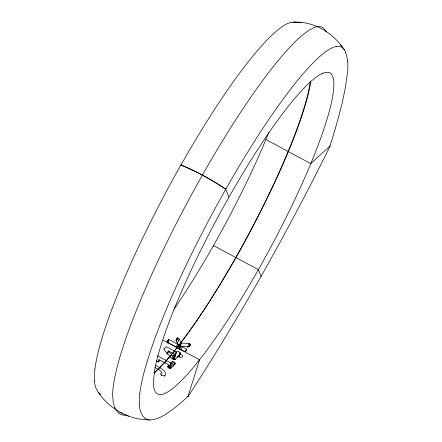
<?xml version="1.0" encoding="UTF-8"?>
<svg xmlns="http://www.w3.org/2000/svg" width="442" height="442" viewBox="0 0 442 442"><rect width="100%" height="100%" fill="white"/><g stroke="black" fill="none" stroke-linecap="round" stroke-linejoin="round"><path stroke-width="0.66" d="M347.302 73.643L345.434 87.411L341.915 104.417M94.848 369.368L94.345 375.915L94.516 381.369M139.744 393.496L139.241 400.049L139.407 405.502M177.734 347.821L178.369 344.644L175.794 340.268L176.69 338.572M176.181 341.854L177.292 338.019A1.116 0.807 17.2 0 1 177.767 337.854L178.988 338.66L180.971 342.716A182.126 30.393 -61.8 0 0 235.945 257.581A182.027 30.376 -61.8 0 0 288.333 151.584A182.17 30.399 -61.8 0 0 310.776 81.173M167.446 343.036L168.391 339.793A1.088 0.751 18.3 0 1 168.872 339.666A0.796 0.552 18.8 0 1 169.369 339.81L178.369 344.644M172.993 359.352L174.491 354.241L168.297 350.915L166.756 353.782M176.568 341.721L177.772 337.865M167.85 342.937L168.877 339.677M187.883 396.8L199.552 359.766L163.07 340.169M179.529 348.865L181.38 343.036L188.861 343.622A2.597 1.873 17.7 0 1 189.955 343.876M187.596 347.473L188.822 343.622M174.049 359.733L176.562 351.92M172.109 358.639L172.916 356.136L174.491 354.241M177.27 357.556L177.794 356.318L175.142 359.479L173.988 359.484L176.413 352.103M168.164 367.512L169.015 365.02L159.037 359.666L157.927 362.009M176.286 347.362L177.408 344.13M181.203 350.003L182.331 346.771M188.839 347.081L189.944 343.898A0.801 0.586 17.9 0 1 190.298 344.213L189.585 346.086M167.988 367.705L168.739 365.324M169.175 367.926L170.927 362.888M179.049 348.826L181.016 342.815L178.872 348.456M168.949 368.18L170.91 362.904M169.656 368.667L172.236 361.611A1.586 0.923 21.1 0 1 173.264 361.882A5.332 3.122 21.2 0 1 173.712 362.07L174.087 362.269M185.557 351.688L186.518 349.158A0.773 0.541 18.8 0 0 186.17 348.832L181.214 346.174L179.596 349.141M177.48 343.263L179.132 338.892M173.12 359.76L176.109 351.942M178.922 357.075L180.071 354.07M160.562 374.098L160.761 373.551L161.324 375.059L164.949 375.893L164.689 376.418M186.088 350.804L186.574 349.561A4.359 3.022 19.7 0 1 186.215 350.219M189.629 346.473L190.342 344.649A0.989 0.718 18 0 0 190.314 344.207M170.722 368.236L173.281 361.86M178.408 356.727L180.087 352.534M173.037 366.385L174.607 362.578A4.89 2.867 21.2 0 0 174.087 362.269M178.601 356.832L180.314 353.23M178.491 356.843L179.767 353.904M174.435 365.103L175.253 363.241A1.619 0.95 21.2 0 0 174.596 362.595M161.363 375.667L161.59 375.164M167.413 354.136L168.899 351.235M164.17 348.766L165.573 347.136L166.606 346.871L176.325 352.059M186.248 350.235L185.784 350.832A4.409 3.061 22.4 0 1 185.226 351.373M177.104 347.705L174.441 351.047M173.933 359.876L174.435 359.263M169.932 356.506L166.374 360.617M167.711 340.373L167.352 340.837A4.348 2.967 18.4 0 0 166.971 341.578A1.083 0.735 19.1 0 0 167.054 341.992A0.807 0.547 19.2 0 0 167.419 342.307M171.673 362.031L171.916 361.755A0.796 0.464 21 0 1 172.236 361.617M165.098 375.728C167.606 370.203 158.684 367.611 155.313 365.081M164.568 362.633L159.827 367.678M168.601 365.473L167.783 366.363A0.762 0.409 21.9 0 0 167.745 366.633M161.291 373.379C163.369 372.645 159.402 369.832 158.148 369.357L155.286 372.092M199.557 359.755A182.038 30.376 -61.8 0 0 258.393 269.637A182.038 30.376 -61.8 0 0 310.781 163.639L330.246 145.783A435.381 72.67 -61.8 0 1 261.095 276.283A435.381 72.67 -61.8 0 1 187.878 396.817M166.385 413.905C161.656 416.756 156.551 419.546 150.926 419.894M322.842 73.223L325.771 72.355L328.417 72.361A182.181 30.404 -61.8 0 1 310.77 163.65M174.502 359.219L175.689 359.539M291.731 22.227L295.09 22.327M336.638 46.327L339.821 46.377L342.379 47.62M126.688 415.171L123.335 415.088M301.776 22.536L293.4 22.1C313.406 21.244 332.489 32.183 343.44 48.637M149.341 419.845C129.02 419.977 109.605 408.949 98.201 392.308L95.98 388.225A281.394 47.139 -61.6 0 1 94.483 381.424M181.214 346.174L187.9 346.821A1.475 1.05 18.5 0 0 188.391 346.832A1.37 0.983 19.1 0 0 188.85 346.644M295.438 22.426L296.262 22.763M173.949 359.468L171.988 358.44A4.337 2.635 20.6 0 1 170.943 357.661M180.85 165.137C196.673 171.435 211.547 179.9 225.752 189.248M125.893 414.955L128.572 416.198M119.975 412.248L122.661 413.502M268.841 132.318A182.154 30.399 -61.8 0 1 265.902 139.506L310.787 163.634M167.419 342.307L184.22 351.335A0.773 0.53 19.3 0 0 184.723 351.467A1.077 0.74 19.8 0 0 185.187 351.34M179.855 353.954L182.69 355.561L182.286 356.893L180.971 357.688L178.032 356.191M157.429 355.816L170.822 363.004M154.833 367.429L158.148 369.357M156.86 361.081L157.645 361.512A5.696 3.022 22.1 0 0 158.164 361.76A1.249 0.663 22.2 0 0 158.794 361.965L159.302 361.584L159.037 359.666M118.379 412.817L119.484 413.64A339.55 56.808 -61.9 0 0 123.318 415.121M144.965 418.22L142.86 416.121L141.037 412.789A281.952 47.233 -61.6 0 1 139.368 405.568M99.776 393.888L98.201 392.308M170.966 357.65L164.087 349.865M172.916 356.136L168.297 350.915M340.334 44.537L344.379 49.891M326.423 32.039L323.798 28.343L321.489 26.945A216.541 36.1 -61.8 0 0 202.442 175.032A216.541 36.1 -61.8 0 0 112.627 395.209L113.229 402.375L114.865 407.85M199.557 359.749A182.181 30.404 -61.8 0 1 153.435 380.888L154.766 369.573A182.143 30.399 -61.8 0 1 228.95 197.165L225.641 188.972C211.442 179.618 196.563 171.142 180.739 164.855L181.049 165.628M261.2 276.548L258.393 269.637L213.492 245.525A182.01 30.376 -61.8 0 1 173.927 309.284M213.757 246.172L213.492 245.525A182.01 30.376 -61.8 0 0 265.88 139.528M345.556 52.178L346.837 56.471L347.489 61.129M181.198 342.843A183.325 30.592 -61.8 0 1 177.054 348.208M174.535 351.379A183.325 30.592 -61.8 0 1 172.43 353.97M171.601 354.981A183.325 30.592 -61.8 0 1 169.955 356.948M166.441 361.026A183.325 30.592 -61.8 0 1 164.584 363.109M159.507 368.523A183.325 30.592 -61.8 0 1 158.054 369.993M310.323 81.709A181.198 30.238 -61.8 0 1 247.835 235.702A181.198 30.238 -61.8 0 1 153.993 372.772M118.417 412.751A354.158 59.272 -61.7 0 1 114.986 407.634M228.95 197.165A182.143 30.399 -61.8 0 1 322.815 73.273M94.864 369.346A208.547 34.78 -61.8 0 1 180.833 165.175A208.547 34.78 -61.8 0 1 291.681 22.321M139.76 393.468A208.58 34.785 -61.8 0 1 225.74 189.275A208.58 34.785 -61.8 0 1 336.6 46.399M188.099 396.297A406.878 67.864 -61.8 0 1 166.501 413.662M150.866 420.005A302.648 50.642 -61.9 0 1 144.982 418.187M100.665 394.491A301.776 50.493 -61.9 0 1 100.08 394.076M155.297 372.081A182.17 30.399 -61.8 0 1 154.12 373.147M341.638 104.82A406.878 67.902 -61.7 0 1 329.854 146.308M347.655 60.852A302.648 50.83 -61.6 0 1 347.545 73.256M342.384 47.609A281.952 47.012 -61.9 0 1 345.534 52.222M156.816 361.114A1.79 0.95 22.1 0 1 156.225 360.6M175.259 363.241A0.785 0.459 21.4 0 1 175.198 363.517L171.065 368.125A0.762 0.409 22.4 0 1 170.772 368.241M170.789 368.285A1.619 0.867 22.2 0 1 169.772 367.976A4.89 2.597 22.1 0 1 169.203 367.716L168.833 367.512A5.326 2.829 22.1 0 1 168.424 367.274A1.613 0.856 22.1 0 1 167.7 366.633M167.745 340.39A4.343 2.956 15.7 0 1 168.402 339.799M176.717 338.583A4.718 3.354 14.5 0 1 177.303 338.031M190.353 344.649A3.729 2.707 18.9 0 1 190.154 345.064A6.984 5.077 21.2 0 1 190.005 345.324L189.347 346.185A4.608 3.348 22.2 0 1 188.883 346.672M186.535 349.152A1.077 0.746 18.9 0 1 186.568 349.561M180.386 353.257A0.967 0.635 20 0 0 180.065 352.545A4.674 3.088 19.7 0 0 177.772 351.318A0.978 0.646 19.6 0 0 176.905 351.384M163.905 349.849A2.558 1.613 17.6 0 1 164.264 348.821"/></g></svg>
